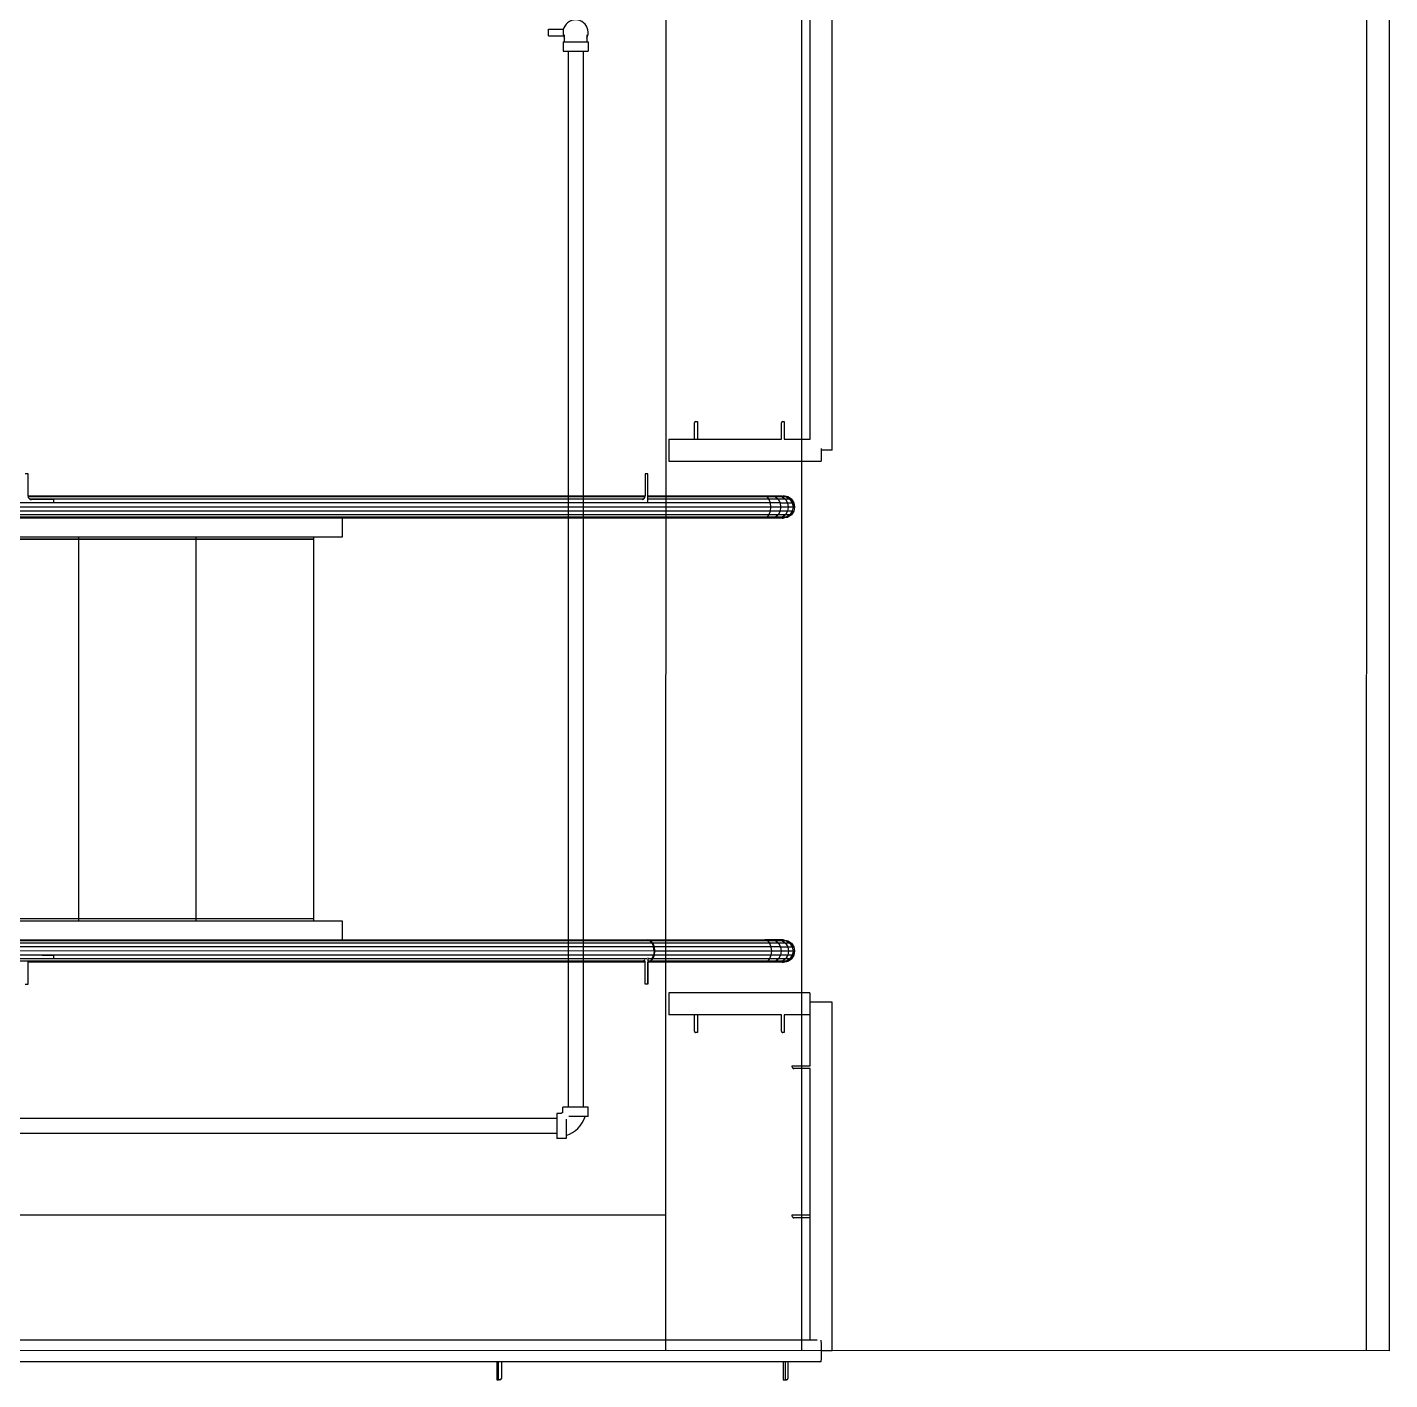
# Model space of a CAD drawing. Header units: metres. Extents: x 0 to 63075, y 0 to 44550.
# Drawn here: x 60952.4 to 61405, y 36471.5 to 36920.7 of the extents above; entities that cross this region are included whole.
import ezdxf

# ---------------------------------------------------------------- set-up
doc = ezdxf.new("R2010")
doc.units = ezdxf.units.M
doc.header["$LTSCALE"] = 75
for name, color, linetype in [('GSB', 7, 'Continuous'), ('ML6', 1, 'Continuous'), ('SL1', 8, 'Continuous')]:
    doc.layers.add(name, color=color, linetype=linetype)

# ---------------------------------------------------------------- blocks, each defined once
blk = doc.blocks.new('A$C6bae614f')
at = {"layer": 'SL1'}
for p, q in [((421469.5, 17752.7), (421470.6, 50902.7)), ((421770.6, 50902.7), (421769.5, 17752.7)), ((423019.5, 17752.7), (423020.6, 50902.7)), ((423070.6, 50902.6), (423069.5, 17752.6)), ((421788.7, 19768.7), (421789, 30371.3)), ((421836.9, 19744.6), (421837.3, 30371.3)), ((421209.6, 20676), (421242.8, 20676)), ((421209.6, 20661), (421209.6, 20676)), ((421209.6, 20661), (421242.8, 20661)), ((421241.8, 20647.7), (421297.4, 20647.7)), ((421241.8, 20647.7), (421241.8, 20627.1)), ((421245, 20647.7), (421245, 20663)), ((421294.3, 20663), (421294.3, 20647.7)), ((421297.4, 20647.7), (421297.4, 20627.1)), ((421241.8, 20627.1), (421297.4, 20627.1)), ((421252.9, 20627.1), (421252.8, 18291.1)), ((421286.3, 20627.1), (421286.2, 18291.1)), ((421532.7, 19768.7), (421532.7, 19805.1)), ((421535.9, 19808.3), (421539.1, 19808.3)), ((421539.1, 19808.3), (421539.1, 19768.7)), ((421724.8, 19768.7), (421724.8, 19805.1)), ((421728, 19808.3), (421731.1, 19808.3)), ((421731.1, 19808.3), (421731.1, 19768.7)), ((421475.6, 19768.7), (421475.6, 19720.5)), ((421475.6, 19768.7), (421724.8, 19768.7)), ((421731.1, 19768.7), (421788.7, 19768.7)), ((421812.8, 19748.6), (421812.8, 19720.5)), ((421836.9, 19744.6), (421812.8, 19744.6)), ((421475.6, 19720.5), (421812.8, 19720.5)), ((420058.3, 19692.3), (420052, 19692.3)), ((420058.3, 19642.8), (420058.3, 19692.3)), ((421429.7, 19692.2), (421423.3, 19692.2)), ((421423.3, 19692.2), (421423.3, 19642.7)), ((421429.7, 19643.1), (421429.7, 19692.2)), ((421429.7, 19628.7), (421429.7, 19692.2)), ((421699.9, 19628), (418536.6, 19628.1)), ((421423.3, 19643.1), (420058.3, 19643.1)), ((421423.2, 19641.2), (420058.5, 19641.2)), ((421419.1, 19635.9), (420062.6, 19636)), ((420063.2, 19628.8), (420115.5, 19628.8)), ((420115.5, 19635.1), (420066, 19635.1)), ((420115.5, 19628.8), (420115.5, 19635.1)), ((421424.5, 19628.7), (421429.7, 19628.7)), ((421687, 19643.1), (421429.7, 19643.1)), ((421692.4, 19641.2), (421429.7, 19641.2)), ((421696.9, 19635.9), (421429.7, 19635.9)), ((421687, 19643.1), (421692.4, 19641.2)), ((421704.8, 19643.1), (421687, 19643.1)), ((421692.4, 19641.2), (421696.9, 19635.9)), ((421711.9, 19641.2), (421692.4, 19641.2)), ((421696.9, 19635.9), (421699.9, 19628)), ((421717.8, 19635.9), (421696.9, 19635.9)), ((421699.9, 19628), (421701, 19618.6)), ((421721.8, 19628), (421699.9, 19628)), ((421704.8, 19643.1), (421711.9, 19641.2)), ((421718.4, 19643.1), (421704.8, 19643.1)), ((421726.6, 19641.2), (421711.9, 19641.2)), ((421711.9, 19641.2), (421717.8, 19635.9)), ((421717.8, 19635.9), (421721.8, 19628)), ((421733.7, 19635.9), (421717.8, 19635.9)), ((421726.8, 19643.1), (421718.4, 19643.1)), ((421718.4, 19643.1), (421726.6, 19641.2)), ((421721.8, 19628), (421723.2, 19618.6)), ((421721.8, 19628), (421738.4, 19628)), ((421735.9, 19641.2), (421726.6, 19641.2)), ((421726.6, 19641.2), (421733.7, 19635.9)), ((421726.8, 19643.1), (421729.7, 19643.1)), ((421726.8, 19643.1), (421735.9, 19641.2)), ((421729.7, 19643.2), (421729, 19643.1)), ((421739, 19641.3), (421729.7, 19643.2)), ((421729.7, 19643.2), (421729.7, 19643.1)), ((421729.7, 19643.1), (421739, 19641.2)), ((421743.6, 19635.9), (421733.7, 19635.9)), ((421733.7, 19635.9), (421738.4, 19628)), ((421735.9, 19641.2), (421739, 19641.2)), ((421735.9, 19641.2), (421743.6, 19635.9)), ((421738.4, 19628), (421740, 19618.7)), ((421738.4, 19628), (421748.7, 19628)), ((421746.9, 19636), (421739, 19641.3)), ((421739, 19641.3), (421739, 19641.2)), ((421739, 19641.2), (421746.9, 19635.9)), ((421743.6, 19635.9), (421748.7, 19628)), ((421743.6, 19635.9), (421746.9, 19635.9)), ((421752.2, 19628.1), (421746.9, 19636)), ((421746.9, 19636), (421746.9, 19635.9)), ((421746.9, 19635.9), (421752.2, 19628)), ((421748.7, 19628), (421752.2, 19628)), ((421748.7, 19628), (421750.5, 19618.7)), ((421754.1, 19618.8), (421752.2, 19628.1)), ((421752.2, 19628.1), (421752.2, 19628)), ((421752.2, 19628), (421754.1, 19618.7)), ((421687, 19594.3), (418523.6, 19594.4)), ((421692.4, 19596.1), (418529, 19596.2)), ((421696.9, 19601.4), (418533.5, 19601.5)), ((421699.9, 19609.3), (418536.6, 19609.4)), ((421701, 19618.6), (418537.6, 19618.8)), ((420753.9, 19552.7), (420753.9, 19594.3)), ((421692.4, 19596.1), (421687, 19594.3)), ((421704.8, 19594.3), (421687, 19594.3)), ((421696.9, 19601.4), (421692.4, 19596.1)), ((421711.9, 19596.1), (421692.4, 19596.1)), ((421699.9, 19609.3), (421696.9, 19601.4)), ((421717.8, 19601.4), (421696.9, 19601.4)), ((421701, 19618.6), (421699.9, 19609.3)), ((421721.8, 19609.3), (421699.9, 19609.3)), ((421723.2, 19618.6), (421701, 19618.6)), ((421711.9, 19596.1), (421704.8, 19594.3)), ((421718.4, 19594.3), (421704.8, 19594.3)), ((421717.8, 19601.4), (421711.9, 19596.1)), ((421726.6, 19596.1), (421711.9, 19596.1)), ((421721.8, 19609.3), (421717.8, 19601.4)), ((421733.7, 19601.4), (421717.8, 19601.4)), ((421726.6, 19596.1), (421718.4, 19594.3)), ((421726.8, 19594.3), (421718.4, 19594.3)), ((421723.2, 19618.6), (421721.8, 19609.3)), ((421738.4, 19609.3), (421721.8, 19609.3)), ((421740, 19618.7), (421723.2, 19618.6)), ((421733.7, 19601.4), (421726.6, 19596.1)), ((421735.9, 19596.1), (421726.6, 19596.1)), ((421735.9, 19596.1), (421726.8, 19594.3)), ((421726.8, 19594.3), (421729.7, 19594.3)), ((421739, 19596.1), (421729.7, 19594.3)), ((421738.4, 19609.3), (421733.7, 19601.4)), ((421743.6, 19601.4), (421733.7, 19601.4)), ((421743.6, 19601.4), (421735.9, 19596.1)), ((421735.9, 19596.1), (421739, 19596.1)), ((421740, 19618.7), (421738.4, 19609.3)), ((421748.7, 19609.3), (421738.4, 19609.3)), ((421746.9, 19601.4), (421739, 19596.1)), ((421750.5, 19618.7), (421740, 19618.7)), ((421748.7, 19609.3), (421743.6, 19601.4)), ((421743.6, 19601.4), (421746.9, 19601.4)), ((421752.2, 19609.3), (421746.9, 19601.4)), ((421750.5, 19618.7), (421748.7, 19609.3)), ((421748.7, 19609.3), (421752.2, 19609.3)), ((421750.5, 19618.7), (421754.1, 19618.7)), ((421754.1, 19618.7), (421752.2, 19609.3)), ((421754.1, 19618.8), (421754.1, 19618.7)), ((420689.7, 19547.7), (418609.7, 19547.8)), ((418609.7, 19547.8), (420689.7, 19547.7)), ((418686.7, 19552.8), (420753.9, 19552.7)), ((420169.7, 19547.7), (420169.6, 18702.7)), ((420169.7, 19552.7), (420169.7, 19547.7)), ((420429.7, 19547.7), (420429.6, 18702.7)), ((420429.7, 19552.7), (420429.7, 19547.7)), ((420689.7, 19547.7), (420689.6, 18707.7)), ((420689.7, 19552.7), (420689.7, 19547.7)), ((420689.6, 18707.7), (418609.6, 18707.8)), ((420753.9, 18702.7), (418686.7, 18702.8)), ((420689.6, 18707.7), (420689.6, 18702.7)), ((420753.9, 18661.2), (420753.9, 18702.7)), ((418568.8, 18661.2), (421429.2, 18661.1)), ((421434.6, 18659.3), (418574.2, 18659.4)), ((421434.6, 18659.3), (421429.2, 18661.1)), ((421429.6, 18661), (421430.1, 18661.1)), ((421430.1, 18661.1), (421688.3, 18661.1)), ((421430.1, 18661.1), (421435.6, 18659.3)), ((421435.6, 18659.3), (421434.6, 18659.3)), ((421439.2, 18654), (421434.6, 18659.3)), ((421435.6, 18659.3), (421440.2, 18654)), ((421693.8, 18659.3), (421435.6, 18659.3)), ((421705.6, 18661.1), (421688.3, 18661.1)), ((421688.3, 18661.1), (421693.8, 18659.3)), ((421693.8, 18659.3), (421698.5, 18654)), ((421712.7, 18659.3), (421693.8, 18659.3)), ((421718.7, 18661.1), (421705.6, 18661.1)), ((421705.6, 18661.1), (421712.7, 18659.3)), ((421727, 18659.3), (421712.7, 18659.3)), ((421712.7, 18659.3), (421718.7, 18654)), ((421726.9, 18661.1), (421718.7, 18661.1)), ((421718.7, 18661.1), (421727, 18659.3)), ((421729.6, 18661.1), (421726.9, 18661.1)), ((421726.9, 18661.1), (421735.9, 18659.3)), ((421727, 18659.3), (421734.1, 18654)), ((421735.9, 18659.3), (421727, 18659.3)), ((421729.6, 18661.1), (421739, 18659.3)), ((421735.9, 18659.3), (421739, 18659.3)), ((421735.9, 18659.3), (421743.6, 18654)), ((421739, 18659.3), (421746.9, 18654)), ((421439.2, 18654), (418578.7, 18654.1)), ((421442.2, 18646.1), (418581.8, 18646.2)), ((421442.2, 18627.4), (418581.8, 18627.5)), ((421443.3, 18636.7), (418582.9, 18636.8)), ((420115.5, 18626.7), (420089.9, 18626.7)), ((420115.5, 18620.4), (420115.5, 18626.7)), ((421440.2, 18654), (421439.2, 18654)), ((421439.2, 18654), (421442.2, 18646.1)), ((421439.2, 18619.5), (421442.2, 18627.4)), ((421698.5, 18654), (421440.2, 18654)), ((421440.2, 18654), (421443.3, 18646.1)), ((421443.3, 18627.4), (421440.2, 18619.5)), ((421443.3, 18636.7), (421442.2, 18646.1)), ((421442.2, 18646.1), (421443.3, 18646.1)), ((421443.3, 18646.1), (421442.2, 18646.1)), ((421443.3, 18636.7), (421442.2, 18627.4)), ((421442.2, 18627.4), (421443.3, 18627.4)), ((421701.6, 18646.1), (421443.3, 18646.1)), ((421443.3, 18646.1), (421444.4, 18636.7)), ((421444.4, 18636.7), (421443.3, 18636.7)), ((421444.4, 18636.7), (421443.3, 18627.4)), ((421701.6, 18627.4), (421443.3, 18627.4)), ((421702.7, 18636.7), (421444.4, 18636.7)), ((421698.5, 18654), (421701.6, 18646.1)), ((421718.7, 18654), (421698.5, 18654)), ((421701.6, 18627.4), (421698.5, 18619.5)), ((421722.8, 18646.1), (421701.6, 18646.1)), ((421701.6, 18646.1), (421702.7, 18636.7)), ((421702.7, 18636.7), (421701.6, 18627.4)), ((421722.8, 18627.4), (421701.6, 18627.4)), ((421724.2, 18636.7), (421702.7, 18636.7)), ((421734.1, 18654), (421718.7, 18654)), ((421718.7, 18654), (421722.8, 18646.1)), ((421722.8, 18627.4), (421718.7, 18619.5)), ((421722.8, 18646.1), (421738.8, 18646.1)), ((421722.8, 18646.1), (421724.2, 18636.7)), ((421724.2, 18636.7), (421722.8, 18627.4)), ((421738.8, 18627.4), (421722.8, 18627.4)), ((421740.4, 18636.7), (421724.2, 18636.7)), ((421734.1, 18654), (421738.8, 18646.1)), ((421743.6, 18654), (421734.1, 18654)), ((421738.8, 18627.4), (421734.1, 18619.5)), ((421738.8, 18646.1), (421748.8, 18646.1)), ((421738.8, 18646.1), (421740.4, 18636.7)), ((421740.4, 18636.7), (421738.8, 18627.4)), ((421748.8, 18627.4), (421738.8, 18627.4)), ((421750.6, 18636.7), (421740.4, 18636.7)), ((421743.6, 18654), (421746.9, 18654)), ((421743.6, 18654), (421748.8, 18646.1)), ((421748.8, 18627.4), (421743.6, 18619.5)), ((421746.9, 18654), (421752.2, 18646.1)), ((421752.2, 18627.4), (421746.9, 18619.5)), ((421746.9, 18619.3), (421752.2, 18627.3)), ((421748.8, 18646.1), (421752.2, 18646.1)), ((421748.8, 18646.1), (421750.6, 18636.7)), ((421750.6, 18636.7), (421748.8, 18627.4)), ((421748.8, 18627.4), (421752.2, 18627.4)), ((421750.6, 18636.7), (421754, 18636.7)), ((421752.2, 18646.1), (421754, 18636.7)), ((421754, 18636.7), (421752.2, 18627.4)), ((421752.2, 18627.3), (421754, 18636.6)), ((421752.2, 18627.3), (421752.2, 18627.4)), ((421754, 18636.6), (421754, 18636.7)), ((421423.1, 18614.2), (418744.3, 18614.3)), ((421427, 18619.5), (418748.4, 18619.6)), ((420058.3, 18563.2), (420058.3, 18612.7)), ((421423.3, 18612.3), (420058.3, 18612.4)), ((420082.6, 18620.4), (420115.5, 18620.4)), ((421423.3, 18563.2), (421423.3, 18612.7)), ((421429.6, 18621.8), (421429.6, 18563.2)), ((421439.2, 18619.5), (421429.6, 18619.5)), ((421434.6, 18614.2), (421429.6, 18614.2)), ((421434.6, 18614.2), (421429.6, 18612.5)), ((421429.6, 18563.2), (421429.6, 18612.3)), ((421429.6, 18612.3), (421430.1, 18612.3)), ((421435.6, 18614.2), (421430.1, 18612.3)), ((421688.3, 18612.3), (421430.1, 18612.3)), ((421439.2, 18619.5), (421434.6, 18614.2)), ((421435.6, 18614.2), (421434.6, 18614.2)), ((421440.2, 18619.5), (421435.6, 18614.2)), ((421693.8, 18614.2), (421435.6, 18614.2)), ((421440.2, 18619.5), (421439.2, 18619.5)), ((421441.1, 18621.8), (421440, 18621.8)), ((421698.5, 18619.5), (421440.2, 18619.5)), ((421693.8, 18614.2), (421688.3, 18612.3)), ((421705.6, 18612.3), (421688.3, 18612.3)), ((421698.5, 18619.5), (421693.8, 18614.2)), ((421712.7, 18614.2), (421693.8, 18614.2)), ((421718.7, 18619.5), (421698.5, 18619.5)), ((421712.7, 18614.2), (421705.6, 18612.3)), ((421718.7, 18612.3), (421705.6, 18612.3)), ((421718.7, 18619.5), (421712.7, 18614.2)), ((421727, 18614.2), (421712.7, 18614.2)), ((421734.1, 18619.5), (421718.7, 18619.5)), ((421727, 18614.2), (421718.7, 18612.3)), ((421726.9, 18612.3), (421718.7, 18612.3)), ((421735.9, 18614.2), (421726.9, 18612.3)), ((421726.9, 18612.3), (421729.6, 18612.3)), ((421734.1, 18619.5), (421727, 18614.2)), ((421735.9, 18614.2), (421727, 18614.2)), ((421729, 18612.3), (421729.6, 18612.2)), ((421739, 18614.2), (421729.6, 18612.3)), ((421729.6, 18612.2), (421739, 18614.1)), ((421729.6, 18612.2), (421729.6, 18612.3)), ((421743.6, 18619.5), (421734.1, 18619.5)), ((421743.6, 18619.5), (421735.9, 18614.2)), ((421735.9, 18614.2), (421739, 18614.2)), ((421746.9, 18619.5), (421739, 18614.2)), ((421739, 18614.1), (421746.9, 18619.3)), ((421739, 18614.1), (421739, 18614.2)), ((421743.6, 18619.5), (421746.9, 18619.5)), ((421746.9, 18619.3), (421746.9, 18619.5)), ((420052, 18563.2), (420058.3, 18563.2)), ((421429.6, 18563.2), (421423.3, 18563.2)), ((421475.5, 18544), (421475.5, 18495.8)), ((421787.9, 18544), (421475.5, 18544)), ((421787.9, 18544), (421787.9, 18495.7)), ((421836.9, 18523.7), (421788.6, 18523.7)), ((421788.6, 18382.8), (421788.6, 18523.7)), ((421836.8, 17752), (421836.9, 18523.7)), ((421724.7, 18495.7), (421475.5, 18495.8)), ((421532.7, 18459.4), (421532.7, 18495.8)), ((421539, 18495.8), (421539, 18456.2)), ((421724.7, 18459.3), (421724.7, 18495.7)), ((421731.1, 18495.7), (421731.1, 18456.2)), ((421787.9, 18495.7), (421731.1, 18495.7)), ((421539, 18456.2), (421535.8, 18456.2)), ((421731.1, 18456.2), (421727.9, 18456.2)), ((421749, 18382.8), (421788.6, 18382.8)), ((421749, 18379.6), (421749, 18382.8)), ((421788.6, 18376.5), (421752.2, 18376.5)), ((421788.6, 17776.2), (421788.6, 18376.5)), ((421228.1, 18266.4), (418485.9, 18266.5)), ((421228.1, 18277.5), (421228.1, 18221.9)), ((421238, 18277.5), (421228.1, 18277.5)), ((421297.3, 18291.1), (421241.7, 18291.1)), ((421241.7, 18281.3), (421241.7, 18291.1)), ((421297.3, 18270.5), (421254.3, 18270.5)), ((421297.3, 18270.5), (421297.3, 18291.1)), ((421248.8, 18264.9), (421248.8, 18221.9)), ((421228.1, 18233), (418485.9, 18233.1)), ((421248.8, 18221.9), (421228.1, 18221.9)), ((421469.5, 18052.7), (411669.5, 18053)), ((421749, 18052.8), (421788.6, 18052.8)), ((421749, 18049.6), (421749, 18052.8)), ((421788.6, 18046.5), (421752.2, 18046.5)), ((421803.8, 17776.2), (418350.7, 17776.3)), ((423069.5, 17752.6), (418780.6, 17752.8)), ((421813, 17727.9), (418350.7, 17728)), ((421095.3, 17727.9), (421095.3, 17688.3)), ((421099.1, 17688.3), (421099.1, 17727.9)), ((421105.4, 17727.9), (421105.4, 17691.5)), ((421728.7, 17727.9), (421728.7, 17688.3)), ((421733, 17727.9), (421733, 17688.3)), ((421739.3, 17727.9), (421739.3, 17691.5)), ((421836.8, 17752), (421813.3, 17752)), ((421095.3, 17688.3), (421099.1, 17688.3)), ((421102.3, 17688.3), (421099.1, 17688.3)), ((421728.7, 17688.3), (421736.2, 17688.3)), ((421736.2, 17688.3), (421733, 17688.3))]:
    blk.add_line(p, q, dxfattribs=at)
for centre, radius, start, end in [((421269.6, 20668.5), 27.8, 332.3538, 207.6424), ((421535.9, 19805.1), 3.17, 89.9981, 179.9981), ((421728, 19805.1), 3.17, 89.9981, 179.9981), ((420066, 19642.8), 7.65, 179.9981, 269.9981), ((421415.7, 19642.7), 7.65, 279.6241, 359.9981), ((420066, 18612.7), 7.65, 176.731, 179.9981), ((421415.6, 18612.7), 7.65, 359.9981, 38.4852), ((421535.8, 18459.4), 3.17, 179.9981, 269.9981), ((421727.9, 18459.3), 3.17, 179.9981, 269.9981), ((421752.2, 18379.6), 3.17, 179.9981, 269.9981), ((421228.1, 18291.1), 16.8, 305.8452, 324.1511), ((421228.1, 18291.1), 66, 288.1995, 341.7967), ((421752.2, 18049.6), 3.17, 179.9981, 269.9981)]:
    blk.add_arc(centre, radius, start, end, dxfattribs=at)
for centre, major_axis, ratio, start_param, end_param in [((421813, 17752), (0, 24.1), 0.012473, 4.712389, 6.236576), ((421813, 17752), (0, -24.1), 0.012473, 1.570796, 3.094984), ((421813, 17752), (0, 24.1), 0.012473, 3.141593, 4.712389), ((421813, 17752), (0, -24.1), 0.012473, 0, 1.570796), ((421102.3, 17691.5), (3.17, 0), 0.999159, 4.712389, 6.283185), ((421736.2, 17691.5), (3.17, 0), 0.999159, 4.712389, 6.283185)]:
    blk.add_ellipse(centre, major_axis=major_axis, ratio=ratio, start_param=start_param, end_param=end_param, dxfattribs=at)
blk = doc.blocks.new('zw$15D4')
at = {"layer": 'ML6', "xscale": 0.2502808837766805, "yscale": 0.2502808837766805, "zscale": 0.2502808837766805}
blk.add_blockref('A$C6bae614f', (-85544.74, -3177.34), dxfattribs=at)

msp = doc.modelspace()

# ---------------------------------------------------------------- block references
at = {"layer": 'GSB', "xscale": 0.6000000000000068, "yscale": 0.6000000000000068, "zscale": 0.6000000000000068}
msp.add_blockref('zw$15D4', (49200, 35721.63), dxfattribs=at)

doc.saveas('drawing.dxf')
